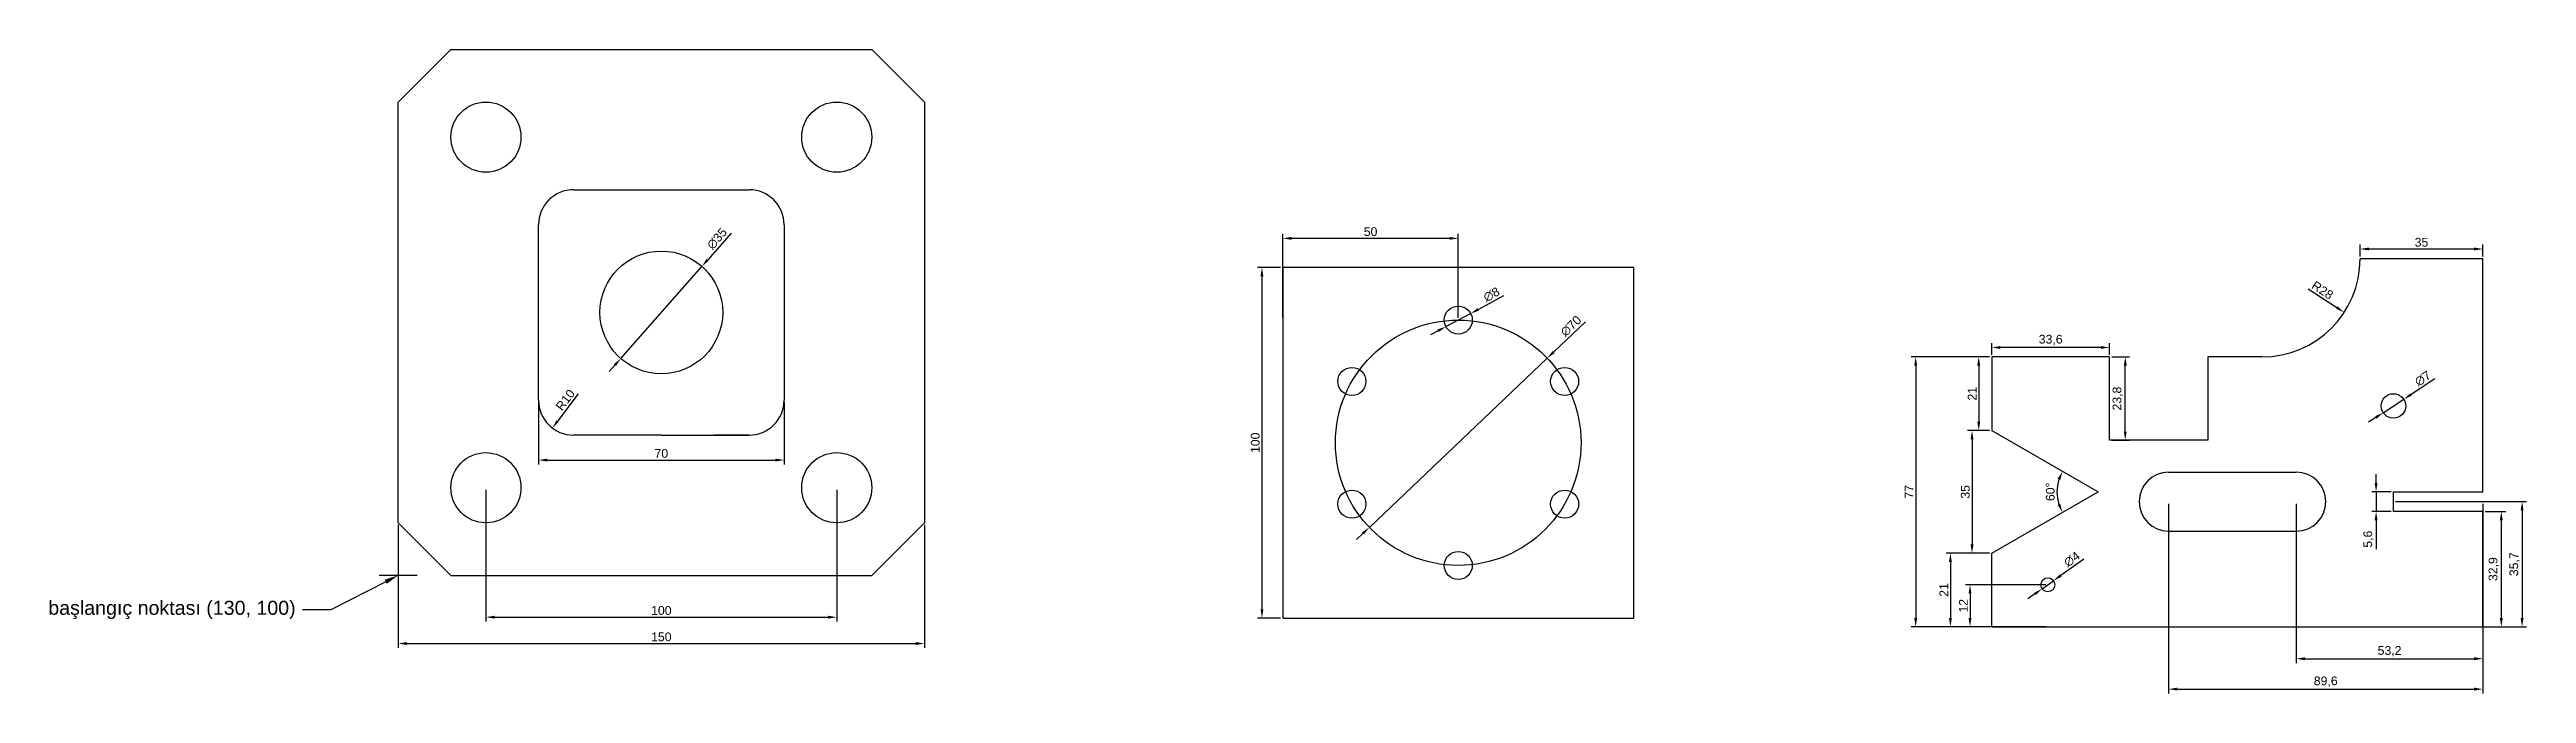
# Model space of a CAD drawing. Header units: millimetres. Extents: x 31 to 737, y 66 to 250.
import ezdxf
from ezdxf import colors
from ezdxf.entities.mleader import LeaderData, LeaderLine
from ezdxf.math import Vec2, Vec3

# ---------------------------------------------------------------- set-up
doc = ezdxf.new("R2010")
doc.units = ezdxf.units.MM
doc.styles.get("Standard").update_dxf_attribs({"font": 'arial.ttf'})
doc.dimstyles.new('ISO-25', dxfattribs={"dimtxt": 2.5, "dimasz": 2.5, "dimexe": 1.25, "dimexo": 0.625, "dimtad": 1, "dimtxsty": 'Standard', "dimcen": 2.5, "dimadec": 0, "dimazin": 0, "dimtfac": 1, "dimtmove": 0, "dimatfit": 3, "dimfxl": 1, "dimarcsym": 0})

# ---------------------------------------------------------------- blocks, each defined once
blk = doc.blocks.new('*D2')
at = {"color": 0, "lineweight": -2, "transparency": 16777216}
blk.add_arc((614.51, 123.82), 11.71, 162.25547, 197.74453, dxfattribs=at)
at = {"color": 0, "transparency": 16777216}
for points in [[(602.98, 127.55), (603.74, 127.22), (604.37, 129.67)], [(603.74, 120.42), (602.98, 120.08), (604.37, 117.96)]]:
    blk.add_solid(points, dxfattribs=at)
at = {"layer": 'Defpoints', "color": 0, "transparency": 16777216}
for p in [(584.2, 141.32), (602.98, 125.85), (614.51, 123.82), (614.51, 123.82), (584.2, 106.32)]:
    blk.add_point(p, dxfattribs=at)
at = {"color": 0, "transparency": 16777216, "insert": (600.9, 123.82), "char_height": 2.5, "attachment_point": 5, "rotation": 90}
blk.add_mtext('60°', dxfattribs=at)
blk = doc.blocks.new('*D3')
at = {"color": 0, "lineweight": -2, "transparency": 16777216}
for p, q in [((583.58, 141.32), (577.34, 141.32)), ((578.59, 138.82), (578.59, 108.82)), ((583.58, 106.32), (577.34, 106.32))]:
    blk.add_line(p, q, dxfattribs=at)
at = {"color": 0, "transparency": 16777216}
for points in [[(578.17, 138.82), (579.01, 138.82), (578.59, 141.32)], [(578.17, 108.82), (579.01, 108.82), (578.59, 106.32)]]:
    blk.add_solid(points, dxfattribs=at)
at = {"layer": 'Defpoints', "color": 0, "transparency": 16777216}
for p in [(584.2, 141.32), (578.59, 106.32), (584.2, 106.32)]:
    blk.add_point(p, dxfattribs=at)
at = {"color": 0, "transparency": 16777216, "insert": (576.69, 123.82), "char_height": 2.5, "attachment_point": 5, "rotation": 90}
blk.add_mtext('35', dxfattribs=at)
blk = doc.blocks.new('*D4')
at = {"color": 0, "lineweight": -2, "transparency": 16777216}
for p, q in [((689.2, 190.94), (689.2, 194.34)), ((721.7, 193.09), (691.7, 193.09)), ((724.2, 190.94), (724.2, 194.34))]:
    blk.add_line(p, q, dxfattribs=at)
at = {"color": 0, "transparency": 16777216}
for points in [[(691.7, 193.51), (691.7, 192.68), (689.2, 193.09)], [(721.7, 193.51), (721.7, 192.68), (724.2, 193.09)]]:
    blk.add_solid(points, dxfattribs=at)
at = {"layer": 'Defpoints', "color": 0, "transparency": 16777216}
for p in [(689.2, 193.09), (689.2, 190.32), (724.2, 190.32)]:
    blk.add_point(p, dxfattribs=at)
at = {"color": 0, "transparency": 16777216, "insert": (706.7, 195), "char_height": 2.5, "attachment_point": 5}
blk.add_mtext('35', dxfattribs=at)
blk = doc.blocks.new('*D5')
at = {"color": 0, "lineweight": -2, "transparency": 16777216}
blk.add_line((674.41, 181.71), (682.57, 176.39), dxfattribs=at)
at = {"color": 0, "transparency": 16777216}
blk.add_solid([(682.79, 176.74), (682.34, 176.05), (684.66, 175.03)], dxfattribs=at)
at = {"layer": 'Defpoints', "color": 0, "transparency": 16777216}
for p in [(661.2, 190.32), (684.66, 175.03)]:
    blk.add_point(p, dxfattribs=at)
at = {"color": 0, "transparency": 16777216, "insert": (678.48, 181.33), "char_height": 2.5, "attachment_point": 5, "rotation": 326.9123}
blk.add_mtext('R28', dxfattribs=at)
blk = doc.blocks.new('*D6')
at = {"color": 0, "lineweight": -2, "transparency": 16777216}
for p, q in [((618.43, 162.32), (623.51, 162.32)), ((622.26, 141.02), (622.26, 159.82)), ((618.43, 138.52), (623.51, 138.52))]:
    blk.add_line(p, q, dxfattribs=at)
at = {"color": 0, "transparency": 16777216}
for points in [[(621.84, 159.82), (622.67, 159.82), (622.26, 162.32)], [(621.84, 141.02), (622.67, 141.02), (622.26, 138.52)]]:
    blk.add_solid(points, dxfattribs=at)
at = {"layer": 'Defpoints', "color": 0, "transparency": 16777216}
for p in [(617.8, 162.32), (622.26, 162.32), (617.8, 138.52)]:
    blk.add_point(p, dxfattribs=at)
at = {"color": 0, "transparency": 16777216, "insert": (620.13, 150.42), "char_height": 2.5, "attachment_point": 5, "rotation": 90}
blk.add_mtext('23,8', dxfattribs=at)
blk = doc.blocks.new('*D7')
at = {"color": 0, "lineweight": -2, "transparency": 16777216}
for p, q in [((584.2, 162.94), (584.2, 166.25)), ((615.3, 165), (586.7, 165)), ((617.8, 162.94), (617.8, 166.25))]:
    blk.add_line(p, q, dxfattribs=at)
at = {"color": 0, "transparency": 16777216}
for points in [[(586.7, 165.42), (586.7, 164.58), (584.2, 165)], [(615.3, 165.42), (615.3, 164.58), (617.8, 165)]]:
    blk.add_solid(points, dxfattribs=at)
at = {"layer": 'Defpoints', "color": 0, "transparency": 16777216}
for p in [(584.2, 165), (584.2, 162.32), (617.8, 162.32)]:
    blk.add_point(p, dxfattribs=at)
at = {"color": 0, "transparency": 16777216, "insert": (601, 167.13), "char_height": 2.5, "attachment_point": 5}
blk.add_mtext('33,6', dxfattribs=at)
blk = doc.blocks.new('*D8')
at = {"color": 0, "lineweight": -2, "transparency": 16777216}
for p, q in [((610.47, 104.61), (603.87, 99.92)), ((596.53, 94.71), (594.49, 93.26)), ((598.57, 96.16), (601.83, 98.47))]:
    blk.add_line(p, q, dxfattribs=at)
at = {"color": 0, "transparency": 16777216}
for points in [[(603.63, 100.26), (604.11, 99.58), (601.83, 98.47)], [(596.29, 95.05), (596.77, 94.37), (598.57, 96.16)]]:
    blk.add_solid(points, dxfattribs=at)
at = {"layer": 'Defpoints', "color": 0, "transparency": 16777216}
for p in [(598.57, 96.16), (601.83, 98.47)]:
    blk.add_point(p, dxfattribs=at)
at = {"color": 0, "transparency": 16777216, "insert": (607.05, 104.6), "char_height": 2.5, "attachment_point": 5, "rotation": 35.37473}
blk.add_mtext('∅4', dxfattribs=at)
blk = doc.blocks.new('*D9')
at = {"color": 0, "lineweight": -2, "transparency": 16777216}
for p, q in [((599.58, 97.32), (576.76, 97.32)), ((578.01, 94.82), (578.01, 87.82)), ((599.58, 85.32), (576.76, 85.32))]:
    blk.add_line(p, q, dxfattribs=at)
at = {"color": 0, "transparency": 16777216}
for points in [[(577.59, 94.82), (578.42, 94.82), (578.01, 97.32)], [(577.59, 87.82), (578.42, 87.82), (578.01, 85.32)]]:
    blk.add_solid(points, dxfattribs=at)
at = {"layer": 'Defpoints', "color": 0, "transparency": 16777216}
for p in [(600.2, 97.32), (578.01, 85.32), (600.2, 85.32)]:
    blk.add_point(p, dxfattribs=at)
at = {"color": 0, "transparency": 16777216, "insert": (576.13, 91.32), "char_height": 2.5, "attachment_point": 5, "rotation": 90}
blk.add_mtext('12', dxfattribs=at)
blk = doc.blocks.new('*D10')
at = {"color": 0, "lineweight": -2, "transparency": 16777216}
for p, q in [((710.51, 156.04), (703.72, 151.6)), ((695.77, 146.4), (701.63, 150.23)), ((693.68, 145.03), (691.59, 143.66))]:
    blk.add_line(p, q, dxfattribs=at)
at = {"color": 0, "transparency": 16777216}
for points in [[(703.49, 151.95), (703.95, 151.25), (701.63, 150.23)], [(693.45, 145.38), (693.91, 144.68), (695.77, 146.4)]]:
    blk.add_solid(points, dxfattribs=at)
at = {"layer": 'Defpoints', "color": 0, "transparency": 16777216}
for p in [(701.63, 150.23), (695.77, 146.4)]:
    blk.add_point(p, dxfattribs=at)
at = {"color": 0, "transparency": 16777216, "insert": (707.08, 156.15), "char_height": 2.5, "attachment_point": 5, "rotation": 33.1874}
blk.add_mtext('∅7', dxfattribs=at)
blk = doc.blocks.new('*D11')
at = {"color": 0, "lineweight": -2, "transparency": 16777216}
for p, q in [((583.58, 162.32), (579.25, 162.32)), ((580.5, 159.82), (580.5, 143.82)), ((583.58, 141.32), (579.25, 141.32))]:
    blk.add_line(p, q, dxfattribs=at)
at = {"color": 0, "transparency": 16777216}
for points in [[(580.08, 159.82), (580.92, 159.82), (580.5, 162.32)], [(580.08, 143.82), (580.92, 143.82), (580.5, 141.32)]]:
    blk.add_solid(points, dxfattribs=at)
at = {"layer": 'Defpoints', "color": 0, "transparency": 16777216}
for p in [(584.2, 162.32), (580.5, 141.32), (584.2, 141.32)]:
    blk.add_point(p, dxfattribs=at)
at = {"color": 0, "transparency": 16777216, "insert": (578.62, 151.82), "char_height": 2.5, "attachment_point": 5, "rotation": 90}
blk.add_mtext('21', dxfattribs=at)
blk = doc.blocks.new('*D12')
at = {"color": 0, "lineweight": -2, "transparency": 16777216}
for p, q in [((583.58, 162.32), (561.28, 162.32)), ((562.53, 159.82), (562.53, 87.82)), ((583.58, 85.32), (561.28, 85.32))]:
    blk.add_line(p, q, dxfattribs=at)
at = {"color": 0, "transparency": 16777216}
for points in [[(562.11, 159.82), (562.94, 159.82), (562.53, 162.32)], [(562.11, 87.82), (562.94, 87.82), (562.53, 85.32)]]:
    blk.add_solid(points, dxfattribs=at)
at = {"layer": 'Defpoints', "color": 0, "transparency": 16777216}
for p in [(584.2, 162.32), (562.53, 85.32), (584.2, 85.32)]:
    blk.add_point(p, dxfattribs=at)
at = {"color": 0, "transparency": 16777216, "insert": (560.65, 123.82), "char_height": 2.5, "attachment_point": 5, "rotation": 90}
blk.add_mtext('77', dxfattribs=at)
blk = doc.blocks.new('*D13')
at = {"color": 0, "lineweight": -2, "transparency": 16777216}
for p, q in [((724.83, 118.22), (730.69, 118.22)), ((729.44, 115.72), (729.44, 87.82)), ((724.83, 85.32), (730.69, 85.32))]:
    blk.add_line(p, q, dxfattribs=at)
at = {"color": 0, "transparency": 16777216}
for points in [[(729.02, 115.72), (729.86, 115.72), (729.44, 118.22)], [(729.02, 87.82), (729.86, 87.82), (729.44, 85.32)]]:
    blk.add_solid(points, dxfattribs=at)
at = {"layer": 'Defpoints', "color": 0, "transparency": 16777216}
for p in [(724.2, 118.22), (724.2, 85.32), (729.44, 85.32)]:
    blk.add_point(p, dxfattribs=at)
at = {"color": 0, "transparency": 16777216, "insert": (727.31, 101.77), "char_height": 2.5, "attachment_point": 5, "rotation": 90}
blk.add_mtext('32,9', dxfattribs=at)
blk = doc.blocks.new('*D14')
at = {"color": 0, "lineweight": -2, "transparency": 16777216}
for p, q in [((693.75, 126.32), (693.75, 128.82)), ((698.08, 123.82), (692.5, 123.82)), ((693.75, 123.82), (693.75, 118.22)), ((698.08, 118.22), (692.5, 118.22)), ((693.75, 115.72), (693.75, 107.42))]:
    blk.add_line(p, q, dxfattribs=at)
at = {"color": 0, "transparency": 16777216}
for points in [[(693.33, 126.32), (694.17, 126.32), (693.75, 123.82)], [(693.33, 115.72), (694.17, 115.72), (693.75, 118.22)]]:
    blk.add_solid(points, dxfattribs=at)
at = {"layer": 'Defpoints', "color": 0, "transparency": 16777216}
for p in [(698.7, 123.82), (693.75, 118.22), (698.7, 118.22)]:
    blk.add_point(p, dxfattribs=at)
at = {"color": 0, "transparency": 16777216, "insert": (691.62, 110.32), "char_height": 2.5, "attachment_point": 5, "rotation": 90}
blk.add_mtext('5,6', dxfattribs=at)
blk = doc.blocks.new('*D15')
at = {"color": 0, "lineweight": -2, "transparency": 16777216}
for p, q in [((699.33, 121.02), (736.62, 121.02)), ((735.37, 118.52), (735.37, 87.82)), ((699.33, 85.32), (736.62, 85.32))]:
    blk.add_line(p, q, dxfattribs=at)
at = {"color": 0, "transparency": 16777216}
for points in [[(734.95, 118.52), (735.78, 118.52), (735.37, 121.02)], [(734.95, 87.82), (735.78, 87.82), (735.37, 85.32)]]:
    blk.add_solid(points, dxfattribs=at)
at = {"layer": 'Defpoints', "color": 0, "transparency": 16777216}
for p in [(698.7, 121.02), (698.7, 85.32), (735.37, 85.32)]:
    blk.add_point(p, dxfattribs=at)
at = {"color": 0, "transparency": 16777216, "insert": (733.24, 103.17), "char_height": 2.5, "attachment_point": 5, "rotation": 90}
blk.add_mtext('35,7', dxfattribs=at)
blk = doc.blocks.new('*D16')
at = {"color": 0, "lineweight": -2, "transparency": 16777216}
for p, q in [((583.58, 106.32), (571.18, 106.32)), ((572.43, 103.82), (572.43, 87.82)), ((583.58, 85.32), (571.18, 85.32))]:
    blk.add_line(p, q, dxfattribs=at)
at = {"color": 0, "transparency": 16777216}
for points in [[(572.01, 103.82), (572.84, 103.82), (572.43, 106.32)], [(572.01, 87.82), (572.84, 87.82), (572.43, 85.32)]]:
    blk.add_solid(points, dxfattribs=at)
at = {"layer": 'Defpoints', "color": 0, "transparency": 16777216}
for p in [(584.2, 106.32), (572.43, 85.32), (584.2, 85.32)]:
    blk.add_point(p, dxfattribs=at)
at = {"color": 0, "transparency": 16777216, "insert": (570.55, 95.82), "char_height": 2.5, "attachment_point": 5, "rotation": 90}
blk.add_mtext('21', dxfattribs=at)
blk = doc.blocks.new('*D17')
at = {"color": 0, "lineweight": -2, "transparency": 16777216}
for p, q in [((634.6, 120.39), (634.6, 66.29)), ((724.2, 120.39), (724.2, 66.29)), ((637.1, 67.54), (721.7, 67.54))]:
    blk.add_line(p, q, dxfattribs=at)
at = {"color": 0, "transparency": 16777216}
for points in [[(637.1, 67.96), (637.1, 67.13), (634.6, 67.54)], [(721.7, 67.96), (721.7, 67.13), (724.2, 67.54)]]:
    blk.add_solid(points, dxfattribs=at)
at = {"layer": 'Defpoints', "color": 0, "transparency": 16777216}
for p in [(634.6, 121.02), (724.2, 121.02), (724.2, 67.54)]:
    blk.add_point(p, dxfattribs=at)
at = {"color": 0, "transparency": 16777216, "insert": (679.4, 69.67), "char_height": 2.5, "attachment_point": 5}
blk.add_mtext('89,6', dxfattribs=at)
blk = doc.blocks.new('*D18')
at = {"color": 0, "lineweight": -2, "transparency": 16777216}
for p, q in [((671, 120.39), (671, 74.96)), ((724.2, 120.39), (724.2, 74.96)), ((673.5, 76.21), (721.7, 76.21))]:
    blk.add_line(p, q, dxfattribs=at)
at = {"color": 0, "transparency": 16777216}
for points in [[(673.5, 76.63), (673.5, 75.79), (671, 76.21)], [(721.7, 76.63), (721.7, 75.79), (724.2, 76.21)]]:
    blk.add_solid(points, dxfattribs=at)
at = {"layer": 'Defpoints', "color": 0, "transparency": 16777216}
for p in [(671, 121.02), (724.2, 121.02), (724.2, 76.21)]:
    blk.add_point(p, dxfattribs=at)
at = {"color": 0, "transparency": 16777216, "insert": (697.6, 78.34), "char_height": 2.5, "attachment_point": 5}
blk.add_mtext('53,2', dxfattribs=at)
blk = doc.blocks.new('*U19')
blk.add_circle((0, 0), 4)
blk = doc.blocks.new('*U20')
at = {"color": 0, "linetype": 'ByBlock', "lineweight": -2, "transparency": 16777216}
blk.add_blockref('*U19', (1364.92, 1387.58), dxfattribs=at)
for p, rotation in [((1334.6, 1370.08), 59.99999999999999), ((1395.23, 1370.08), 299.9999999999999), ((1334.6, 1335.08), 120), ((1395.23, 1335.08), 240), ((1364.92, 1317.58), 180)]:
    blk.add_blockref('*U19', p, dxfattribs=dict(at, rotation=rotation))
blk = doc.blocks.new('*D21')
at = {"color": 0, "lineweight": -2, "transparency": 16777216}
for p, q in [((382.15, 173.44), (382.15, 197.37)), ((429.65, 196.12), (384.65, 196.12)), ((432.15, 173.44), (432.15, 197.37))]:
    blk.add_line(p, q, dxfattribs=at)
at = {"color": 0, "transparency": 16777216}
for points in [[(384.65, 196.54), (384.65, 195.71), (382.15, 196.12)], [(429.65, 196.54), (429.65, 195.71), (432.15, 196.12)]]:
    blk.add_solid(points, dxfattribs=at)
at = {"layer": 'Defpoints', "color": 0, "transparency": 16777216}
for p in [(382.15, 196.12), (382.15, 172.82), (432.15, 172.82)]:
    blk.add_point(p, dxfattribs=at)
at = {"color": 0, "transparency": 16777216, "insert": (407.15, 198.03), "char_height": 2.5, "attachment_point": 5}
blk.add_mtext('50', dxfattribs=at)
blk = doc.blocks.new('*D22')
at = {"color": 0, "lineweight": -2, "transparency": 16777216}
for p, q in [((381.52, 187.82), (374.94, 187.82)), ((376.19, 185.32), (376.19, 90.32)), ((381.52, 87.82), (374.94, 87.82))]:
    blk.add_line(p, q, dxfattribs=at)
at = {"color": 0, "transparency": 16777216}
for points in [[(375.77, 185.32), (376.6, 185.32), (376.19, 187.82)], [(375.77, 90.32), (376.6, 90.32), (376.19, 87.82)]]:
    blk.add_solid(points, dxfattribs=at)
at = {"layer": 'Defpoints', "color": 0, "transparency": 16777216}
for p in [(382.15, 187.82), (376.19, 87.82), (382.15, 87.82)]:
    blk.add_point(p, dxfattribs=at)
at = {"color": 0, "transparency": 16777216, "insert": (374.29, 137.82), "char_height": 2.5, "attachment_point": 5, "rotation": 90}
blk.add_mtext('100', dxfattribs=at)
blk = doc.blocks.new('*D23')
at = {"color": 0, "lineweight": -2, "transparency": 16777216}
for p, q in [((445.04, 179.69), (437.88, 175.87)), ((426.41, 169.76), (424.2, 168.59)), ((428.62, 170.94), (435.68, 174.7))]:
    blk.add_line(p, q, dxfattribs=at)
at = {"color": 0, "transparency": 16777216}
for points in [[(426.21, 170.13), (426.61, 169.39), (428.62, 170.94)], [(437.69, 176.24), (438.08, 175.51), (435.68, 174.7)]]:
    blk.add_solid(points, dxfattribs=at)
at = {"layer": 'Defpoints', "color": 0, "transparency": 16777216}
for p in [(428.62, 170.94), (435.68, 174.7)]:
    blk.add_point(p, dxfattribs=at)
at = {"color": 0, "transparency": 16777216, "insert": (441.64, 180.11), "char_height": 2.5, "attachment_point": 5, "rotation": 28.04333}
blk.add_mtext('∅8', dxfattribs=at)
blk = doc.blocks.new('*D24')
at = {"color": 0, "lineweight": -2, "transparency": 16777216}
for p, q in [((468.37, 172.3), (459.31, 163.67)), ((406.8, 113.69), (457.5, 161.95)), ((404.98, 111.96), (403.17, 110.24))]:
    blk.add_line(p, q, dxfattribs=at)
at = {"color": 0, "transparency": 16777216}
for points in [[(459.02, 163.98), (459.59, 163.37), (457.5, 161.95)], [(404.7, 112.26), (405.27, 111.66), (406.8, 113.69)]]:
    blk.add_solid(points, dxfattribs=at)
at = {"layer": 'Defpoints', "color": 0, "transparency": 16777216}
for p in [(457.5, 161.95), (406.8, 113.69)]:
    blk.add_point(p, dxfattribs=at)
at = {"color": 0, "transparency": 16777216, "insert": (464.27, 171.12), "char_height": 2.5, "attachment_point": 5, "rotation": 43.58911}
blk.add_mtext('∅70', dxfattribs=at)
blk = doc.blocks.new('*D26')
at = {"color": 0, "lineweight": -2, "transparency": 16777216}
for p, q in [((155, 124.38), (155, 86.81)), ((255, 124.38), (255, 86.81)), ((157.5, 88.06), (252.5, 88.06))]:
    blk.add_line(p, q, dxfattribs=at)
at = {"color": 0, "transparency": 16777216}
for points in [[(157.5, 88.48), (157.5, 87.65), (155, 88.06)], [(252.5, 88.48), (252.5, 87.65), (255, 88.06)]]:
    blk.add_solid(points, dxfattribs=at)
at = {"layer": 'Defpoints', "color": 0, "transparency": 16777216}
for p in [(155, 125), (255, 125), (255, 88.06)]:
    blk.add_point(p, dxfattribs=at)
at = {"color": 0, "transparency": 16777216, "insert": (205, 89.96), "char_height": 2.5, "attachment_point": 5}
blk.add_mtext('100', dxfattribs=at)
blk = doc.blocks.new('*D27')
at = {"color": 0, "lineweight": -2, "transparency": 16777216}
for p, q in [((130, 114.38), (130, 79.3)), ((280, 114.38), (280, 79.3)), ((132.5, 80.55), (277.5, 80.55))]:
    blk.add_line(p, q, dxfattribs=at)
at = {"color": 0, "transparency": 16777216}
for points in [[(132.5, 80.97), (132.5, 80.14), (130, 80.55)], [(277.5, 80.97), (277.5, 80.14), (280, 80.55)]]:
    blk.add_solid(points, dxfattribs=at)
at = {"layer": 'Defpoints', "color": 0, "transparency": 16777216}
for p in [(130, 115), (280, 115), (280, 80.55)]:
    blk.add_point(p, dxfattribs=at)
at = {"color": 0, "transparency": 16777216, "insert": (205, 82.45), "char_height": 2.5, "attachment_point": 5}
blk.add_mtext('150', dxfattribs=at)
blk = doc.blocks.new('*D28')
at = {"color": 0, "lineweight": -2, "transparency": 16777216}
for p, q in [((170, 149.38), (170, 131.63)), ((240, 149.38), (240, 131.63)), ((172.5, 132.88), (237.5, 132.88))]:
    blk.add_line(p, q, dxfattribs=at)
at = {"color": 0, "transparency": 16777216}
for points in [[(172.5, 133.3), (172.5, 132.46), (170, 132.88)], [(237.5, 133.3), (237.5, 132.46), (240, 132.88)]]:
    blk.add_solid(points, dxfattribs=at)
at = {"layer": 'Defpoints', "color": 0, "transparency": 16777216}
for p in [(170, 150), (240, 150), (240, 132.88)]:
    blk.add_point(p, dxfattribs=at)
at = {"color": 0, "transparency": 16777216, "insert": (205, 134.78), "char_height": 2.5, "attachment_point": 5}
blk.add_mtext('70', dxfattribs=at)
blk = doc.blocks.new('*D29')
at = {"color": 0, "lineweight": -2, "transparency": 16777216}
blk.add_line((181.34, 151.76), (175.46, 144.03), dxfattribs=at)
at = {"color": 0, "transparency": 16777216}
blk.add_solid([(175.13, 144.28), (175.79, 143.78), (173.95, 142.04)], dxfattribs=at)
at = {"layer": 'Defpoints', "color": 0, "transparency": 16777216}
for p in [(180, 150), (173.95, 142.04)]:
    blk.add_point(p, dxfattribs=at)
at = {"color": 0, "transparency": 16777216, "insert": (177.64, 150.04), "char_height": 2.5, "attachment_point": 5, "rotation": 52.74561}
blk.add_mtext('R10', dxfattribs=at)
blk = doc.blocks.new('*D30')
at = {"color": 0, "lineweight": -2, "transparency": 16777216}
for p, q in [((224.86, 197.58), (218.21, 190.02)), ((193.44, 161.86), (216.56, 188.14)), ((191.79, 159.98), (190.14, 158.1))]:
    blk.add_line(p, q, dxfattribs=at)
at = {"color": 0, "transparency": 16777216}
for points in [[(217.9, 190.29), (218.52, 189.74), (216.56, 188.14)], [(191.48, 160.26), (192.1, 159.71), (193.44, 161.86)]]:
    blk.add_solid(points, dxfattribs=at)
at = {"layer": 'Defpoints', "color": 0, "transparency": 16777216}
for p in [(216.56, 188.14), (193.44, 161.86)]:
    blk.add_point(p, dxfattribs=at)
at = {"color": 0, "transparency": 16777216, "insert": (220.88, 196.04), "char_height": 2.5, "attachment_point": 5, "rotation": 48.66935}
blk.add_mtext('∅35', dxfattribs=at)

msp = doc.modelspace()

# ---------------------------------------------------------------- linework, layer by layer
for p, q in [((130, 235), (145, 250)), ((145, 250), (265, 250)), ((280, 235), (265, 250)), ((130, 115), (130, 235)), ((280, 235), (280, 115)), ((180, 210), (230, 210)), ((170, 150), (170, 200)), ((240, 200), (240, 150)), ((382.146, 187.818), (382.146, 87.818)), ((482.146, 187.818), (382.146, 187.818)), ((482.146, 87.818), (482.146, 187.818)), ((724.201, 190.316), (689.201, 190.316)), ((724.201, 190.316), (689.201, 190.316)), ((724.201, 190.316), (689.201, 190.316)), ((724.201, 123.816), (724.201, 190.316)), ((617.801, 162.316), (584.201, 162.316)), ((584.201, 162.316), (584.201, 141.316)), ((617.801, 138.516), (617.801, 162.316)), ((661.201, 162.316), (645.801, 162.316)), ((645.801, 162.316), (645.801, 138.516)), ((584.201, 141.316), (614.512, 123.816)), ((205, 140), (180, 140)), ((205, 140), (230, 140)), ((230, 140), (220, 140)), ((645.801, 138.516), (617.801, 138.516)), ((634.601, 129.416), (671.001, 129.416)), ((584.201, 106.316), (614.512, 123.816)), ((698.701, 118.216), (698.701, 123.816)), ((698.701, 123.816), (724.201, 123.816)), ((130, 115), (145, 100)), ((280, 115), (265, 100)), ((724.201, 118.216), (698.701, 118.216)), ((724.201, 85.316), (724.201, 118.216)), ((584.201, 85.316), (584.201, 106.316)), ((634.601, 112.616), (671.001, 112.616)), ((135.428, 100), (124.572, 100)), ((145, 100), (265, 100)), ((382.146, 87.818), (482.146, 87.818)), ((584.201, 85.316), (724.201, 85.316))]:
    msp.add_line(p, q)
for centre, radius in [((155, 225), 10), ((255, 225), 10), ((205, 175), 17.5), ((432.146, 137.818), 35), ((698.701, 148.316), 3.5), ((155, 125), 10), ((255, 125), 10), ((600.201, 97.316), 2)]:
    msp.add_circle(centre, radius)
for centre, radius, start, end in [((180, 200), 10, 90, 180), ((230, 200), 10, 0, 90), ((661.201, 190.316), 28, 270, 0), ((180, 150), 10, 180, 270), ((230, 150), 10, 270, 0), ((634.601, 121.016), 8.4, 90, 270), ((671.001, 121.016), 8.4, 270, 90)]:
    msp.add_arc(centre, radius, start, end)

# ---------------------------------------------------------------- block references
msp.add_blockref('*U20', (-932.769, -1214.765))

# ---------------------------------------------------------------- dimensions: what is measured, and where the dimension line sits
for p1, p2, picture, middle in [((193.443, 161.859), (216.557, 188.141), '*D30', (222.359, 194.738)), ((406.796, 113.686), (457.497, 161.95), '*D24', (465.634, 169.696))]:
    dim = msp.add_diameter_dim_2p(p1=p1, p2=p2, dimstyle='ISO-25')
    dim.commit()
    dim.dimension.update_dxf_attribs({"geometry": picture, "text_midpoint": middle, "dimtype": 163})
for base, p1, p2, picture, middle in [((382.146, 196.125), (432.146, 172.818), (382.146, 172.818), '*D21', (407.146, 198.026)), ((689.201, 193.093), (724.201, 190.316), (689.201, 190.316), '*D4', (706.701, 194.996)), ((584.201, 164.999), (617.801, 162.316), (584.201, 162.316), '*D7', (601.001, 167.126)), ((240, 132.881), (170, 150), (240, 150), '*D28', (205, 134.782)), ((255, 88.063), (155, 125), (255, 125), '*D26', (205, 89.964)), ((280, 80.552), (130, 115), (280, 115), '*D27', (205, 82.453))]:
    dim = msp.add_linear_dim(base=base, p1=p1, p2=p2, dimstyle='ISO-25')
    dim.commit()
    dim.dimension.update_dxf_attribs({"geometry": picture, "text_midpoint": middle})
for base, p1, p2, picture, middle in [((376.187, 87.818), (382.146, 187.818), (382.146, 87.818), '*D22', (374.285, 137.818)), ((562.527, 85.316), (584.201, 162.316), (584.201, 85.316), '*D12', (560.652, 123.816)), ((580.499, 141.316), (584.201, 162.316), (584.201, 141.316), '*D11', (578.619, 151.816)), ((622.257, 162.316), (617.801, 138.516), (617.801, 162.316), '*D6', (620.13, 150.416)), ((578.588, 106.316), (584.201, 141.316), (584.201, 106.316), '*D3', (576.686, 123.816)), ((693.751, 118.216), (698.701, 123.816), (698.701, 118.216), '*D14', (691.623, 110.316)), ((735.365, 85.316), (698.701, 121.016), (698.701, 85.316), '*D15', (733.238, 103.166)), ((729.439, 85.316), (724.201, 118.216), (724.201, 85.316), '*D13', (727.312, 101.766)), ((572.426, 85.316), (584.201, 106.316), (584.201, 85.316), '*D16', (570.546, 95.816)), ((578.007, 85.316), (600.201, 97.316), (600.201, 85.316), '*D9', (576.127, 91.316))]:
    dim = msp.add_linear_dim(base=base, p1=p1, p2=p2, angle=90, dimstyle='ISO-25')
    dim.commit()
    dim.dimension.update_dxf_attribs({"geometry": picture, "text_midpoint": middle})
for center, mpoint, picture, middle in [((661.201, 190.316), (684.661, 175.03), '*D5', (677.443, 179.733)), ((180, 150), (173.946, 142.04), '*D29', (179.157, 148.892))]:
    dim = msp.add_radius_dim(center=center, mpoint=mpoint, dimstyle='ISO-25')
    dim.commit()
    dim.dimension.update_dxf_attribs({"geometry": picture, "text_midpoint": middle, "dimtype": 164})
for p1, p2, picture, middle in [((428.616, 170.937), (435.677, 174.699), '*D23', (441.64, 180.109)), ((695.772, 146.4), (701.63, 150.232), '*D10', (707.083, 156.153)), ((598.57, 96.158), (601.832, 98.474), '*D8', (607.05, 104.596))]:
    dim = msp.add_diameter_dim_2p(p1=p1, p2=p2, dimstyle='ISO-25')
    dim.commit()
    dim.dimension.update_dxf_attribs({"geometry": picture, "text_midpoint": middle})
dim = msp.add_angular_dim_2l(base=(602.98, 125.849), line1=((584.201, 106.316), (614.512, 123.816)), line2=((584.201, 141.316), (614.512, 123.816)), dimstyle='ISO-25')
dim.commit()
dim.dimension.update_dxf_attribs({"geometry": '*D2', "text_midpoint": (600.901, 123.816)})
for base, p1, picture, middle in [((724.201, 67.544), (634.601, 121.016), '*D17', (679.401, 67.544)), ((724.201, 76.209), (671.001, 121.016), '*D18', (697.601, 76.209))]:
    dim = msp.add_linear_dim(base=base, p1=p1, p2=(724.201, 121.016), dimstyle='ISO-25')
    dim.commit()
    dim.dimension.update_dxf_attribs({"geometry": picture, "text_midpoint": middle, "dimtype": 160})

# ---------------------------------------------------------------- leaders
ml = msp.add_multileader_mtext('Standard')
ml.set_content('başlangıç noktası (130, 100)', color=256)
ml.set_leader_properties()
ml.build(insert=Vec2(0, 0))
ctx = ml.context
ctx.base_point, ctx.plane_origin = Vec3(28.819, 90.155), Vec3(130, 100)
ctx.text_align_type = 2
notes = []
notes.append((ctx, [(0, (1, 1, 0), (110.767, 90.155), (-1, 0), 8, [(0, [(130, 100)], 0, [])])]))
ctx.mtext.insert, ctx.mtext.alignment, ctx.mtext.flow_direction = Vec3(100.767, 92.743), 3, 5
for ctx, leaders in notes:
    for number, flags, end, landing, length, lines in leaders:
        leader = LeaderData()
        leader.index, (leader.has_last_leader_line, leader.has_dogleg_vector, leader.attachment_direction) = number, flags
        leader.last_leader_point, leader.dogleg_vector, leader.dogleg_length = Vec3(end), Vec3(landing), length
        for number, points, colour, breaks in lines:
            line = LeaderLine()
            line.index, line.vertices, line.color, line.breaks = number, Vec3.list(points), colors.encode_raw_color(colour), breaks
            leader.lines.append(line)
        ctx.leaders.append(leader)

doc.saveas('drawing.dxf')
